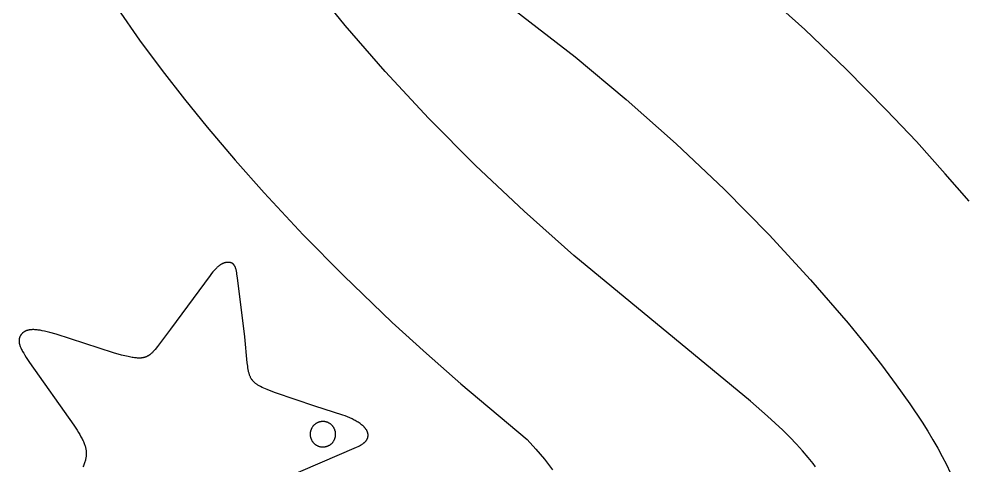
# Model space of a CAD drawing. Header units: millimetres. Extents: x -13379 to -9942, y 7 to 1157.
# Drawn here: x -11584.5 to -11285.6, y 498.3 to 638.8 of the extents above; entities that cross this region are included whole.
import ezdxf

# ---------------------------------------------------------------- set-up
doc = ezdxf.new("R2010")
doc.units = ezdxf.units.MM
doc.header["$MEASUREMENT"] = 0
doc.layers.add('SECCIONES', color=7, linetype='Continuous')
doc.layers.add('TABLERO COMPLETO', color=7, linetype='Continuous')

msp = doc.modelspace()

# ---------------------------------------------------------------- linework, layer by layer
at = {"layer": 'SECCIONES'}
msp.add_lwpolyline([(-11484.89, 508.31), (-11484.89, 508.45), (-11484.9, 508.59), (-11484.91, 508.73), (-11484.93, 508.87), (-11484.95, 509), (-11484.97, 509.14), (-11485, 509.28), (-11485.04, 509.41), (-11485.08, 509.54), (-11485.13, 509.67), (-11485.18, 509.8), (-11485.23, 509.93), (-11485.29, 510.06), (-11485.35, 510.18), (-11485.42, 510.3), (-11485.49, 510.42), (-11485.56, 510.54), (-11485.64, 510.65), (-11485.73, 510.77), (-11485.81, 510.87), (-11485.9, 510.98), (-11486, 511.08), (-11486.1, 511.18), (-11486.2, 511.27), (-11486.3, 511.37), (-11486.41, 511.45), (-11486.52, 511.54), (-11486.63, 511.62), (-11486.75, 511.69), (-11486.87, 511.77), (-11486.99, 511.83), (-11487.11, 511.9), (-11487.24, 511.96), (-11487.36, 512.01), (-11487.49, 512.06), (-11487.62, 512.11), (-11487.76, 512.15), (-11487.89, 512.19), (-11488.03, 512.22), (-11488.16, 512.25), (-11488.3, 512.27), (-11488.44, 512.29), (-11488.58, 512.3), (-11488.71, 512.31), (-11488.85, 512.31), (-11488.99, 512.31), (-11489.13, 512.31), (-11489.27, 512.3), (-11489.41, 512.28), (-11489.54, 512.26), (-11489.68, 512.23), (-11489.82, 512.2), (-11489.95, 512.17), (-11490.08, 512.13), (-11490.22, 512.09), (-11490.35, 512.04), (-11490.47, 511.99), (-11490.6, 511.93), (-11490.72, 511.87), (-11490.85, 511.8), (-11490.97, 511.73), (-11491.08, 511.66), (-11491.2, 511.58), (-11491.31, 511.5), (-11491.42, 511.41), (-11491.53, 511.32), (-11491.63, 511.23), (-11491.73, 511.13), (-11491.82, 511.03), (-11491.92, 510.93), (-11492.01, 510.82), (-11492.09, 510.71), (-11492.17, 510.6), (-11492.25, 510.48), (-11492.32, 510.36), (-11492.39, 510.24), (-11492.46, 510.12), (-11492.52, 510), (-11492.57, 509.87), (-11492.62, 509.74), (-11492.67, 509.61), (-11492.71, 509.48), (-11492.75, 509.34), (-11492.79, 509.21), (-11492.81, 509.07), (-11492.84, 508.94), (-11492.86, 508.8), (-11492.87, 508.66), (-11492.88, 508.52), (-11492.89, 508.38), (-11492.89, 508.24), (-11492.88, 508.11), (-11492.87, 507.97), (-11492.86, 507.83), (-11492.84, 507.69), (-11492.81, 507.55), (-11492.79, 507.42), (-11492.75, 507.28), (-11492.71, 507.15), (-11492.67, 507.02), (-11492.62, 506.89), (-11492.57, 506.76), (-11492.52, 506.63), (-11492.46, 506.51), (-11492.39, 506.38), (-11492.32, 506.26), (-11492.25, 506.15), (-11492.17, 506.03), (-11492.09, 505.92), (-11492.01, 505.81), (-11491.92, 505.7), (-11491.82, 505.6), (-11491.73, 505.5), (-11491.63, 505.4), (-11491.53, 505.31), (-11491.42, 505.22), (-11491.31, 505.13), (-11491.2, 505.05), (-11491.08, 504.97), (-11490.97, 504.9), (-11490.85, 504.83), (-11490.72, 504.76), (-11490.6, 504.7), (-11490.47, 504.64), (-11490.35, 504.59), (-11490.22, 504.54), (-11490.08, 504.5), (-11489.95, 504.46), (-11489.82, 504.42), (-11489.68, 504.39), (-11489.54, 504.37), (-11489.41, 504.35), (-11489.27, 504.33), (-11489.13, 504.32), (-11488.99, 504.32), (-11488.85, 504.31), (-11488.71, 504.32), (-11488.58, 504.33), (-11488.44, 504.34), (-11488.3, 504.36), (-11488.16, 504.38), (-11488.03, 504.41), (-11487.89, 504.44), (-11487.76, 504.48), (-11487.62, 504.52), (-11487.49, 504.56), (-11487.36, 504.62), (-11487.24, 504.67), (-11487.11, 504.73), (-11486.99, 504.79), (-11486.87, 504.86), (-11486.75, 504.93), (-11486.63, 505.01), (-11486.52, 505.09), (-11486.41, 505.17), (-11486.3, 505.26), (-11486.2, 505.35), (-11486.1, 505.45), (-11486, 505.55), (-11485.9, 505.65), (-11485.81, 505.75), (-11485.73, 505.86), (-11485.64, 505.97), (-11485.56, 506.09), (-11485.49, 506.2), (-11485.42, 506.32), (-11485.35, 506.45), (-11485.29, 506.57), (-11485.23, 506.7), (-11485.18, 506.82), (-11485.13, 506.95), (-11485.08, 507.08), (-11485.04, 507.22), (-11485, 507.35), (-11484.97, 507.49), (-11484.95, 507.62), (-11484.93, 507.76), (-11484.91, 507.9), (-11484.9, 508.04), (-11484.89, 508.18), (-11484.89, 508.31)], dxfattribs=at)
for points in [[(-11466.55, 671.05, 0), (-11409.55, 626.92, 0), (-11393.49, 613.56, 0), (-11377.7, 599.6, 0), (-11362.59, 585.33, 0), (-11348.44, 571, 0), (-11335.4, 556.88, 0), (-11323.59, 543.18, 0), (-11318.17, 536.56, 0), (-11313.12, 530.12, 0), (-11308.44, 523.88, 0), (-11304.16, 517.87, 0), (-11300.3, 512.09, 0), (-11298.54, 509.29, 0), (-11296.9, 506.56, 0), (-11295.37, 503.89, 0), (-11293.97, 501.29, 0), (-11292.68, 498.76, 0), (-11291.52, 496.29, 0)], [(-11333.84, 498.11, 0), (-11334.58, 499.07, 0), (-11336.14, 501.01, 0), (-11337.94, 503.11, 0), (-11339.88, 505.23, 0), (-11341.96, 507.38, 0), (-11344.17, 509.57, 0), (-11346.51, 511.78, 0), (-11348.97, 514.04, 0), (-11354.27, 518.69, 0), (-11409.89, 564.54, 0), (-11425.53, 578.39, 0), (-11440.89, 592.82, 0), (-11455.55, 607.55, 0), (-11469.26, 622.3, 0), (-11481.86, 636.82, 0), (-11493.25, 650.87, 0)], [(-11285.54, 581.57, 0), (-11293.01, 590.2, 0), (-11302.13, 600.31, 0), (-11311.47, 610.22, 0), (-11324.17, 623.04, 0), (-11337.22, 635.49, 0), (-11353.06, 649.75, 0)], [(-11553.43, 642, 0), (-11546.59, 632.23, 0), (-11539.47, 622.66, 0), (-11532.45, 613.66, 0), (-11525.26, 604.81, 0), (-11516.45, 594.42, 0), (-11507.42, 584.23, 0), (-11495.12, 571.04, 0), (-11482.45, 558.18, 0), (-11467.05, 543.45, 0), (-11456.33, 533.68, 0), (-11445.43, 524.11, 0), (-11424.62, 506.65, 0), (-11421.87, 503.64, 0), (-11420.49, 502.06, 0), (-11419.15, 500.44, 0), (-11417.86, 498.8, 0), (-11416.64, 497.15, 0)]]:
    msp.add_polyline3d(points, dxfattribs=at)
at = {"layer": 'TABLERO COMPLETO'}
for points in [[(-11491.43, 517.19), (-11503.77, 521.37), (-11505.14, 521.86), (-11506.39, 522.34), (-11506.97, 522.58), (-11507.51, 522.82), (-11508.02, 523.05), (-11508.5, 523.29), (-11508.73, 523.41), (-11508.95, 523.53), (-11509.16, 523.65), (-11509.36, 523.78), (-11509.56, 523.9), (-11509.74, 524.03), (-11509.92, 524.16), (-11510.09, 524.29), (-11510.26, 524.43), (-11510.41, 524.56), (-11510.56, 524.7), (-11510.63, 524.77), (-11510.7, 524.85), (-11510.77, 524.92), (-11510.84, 524.99), (-11510.91, 525.07), (-11510.97, 525.14), (-11511.03, 525.22), (-11511.09, 525.3), (-11511.15, 525.38), (-11511.21, 525.45), (-11511.26, 525.54), (-11511.32, 525.62), (-11511.37, 525.7), (-11511.42, 525.78), (-11511.47, 525.87), (-11511.52, 525.95), (-11511.62, 526.13), (-11511.7, 526.31), (-11511.79, 526.5), (-11511.87, 526.69), (-11511.94, 526.88), (-11512.01, 527.08), (-11512.08, 527.29), (-11512.14, 527.5), (-11512.2, 527.72), (-11512.25, 527.94), (-11512.3, 528.17), (-11512.4, 528.64), (-11512.48, 529.14), (-11512.56, 529.66), (-11512.7, 530.76), (-11513.47, 538.95), (-11515.76, 557.48), (-11515.92, 558.65), (-11516, 559.17), (-11516.05, 559.41), (-11516.09, 559.64), (-11516.14, 559.85), (-11516.19, 560.06), (-11516.25, 560.26), (-11516.31, 560.45), (-11516.34, 560.55), (-11516.37, 560.63), (-11516.4, 560.72), (-11516.44, 560.81), (-11516.47, 560.89), (-11516.51, 560.97), (-11516.55, 561.05), (-11516.59, 561.12), (-11516.63, 561.19), (-11516.67, 561.27), (-11516.71, 561.33), (-11516.76, 561.4), (-11516.8, 561.46), (-11516.85, 561.53), (-11516.9, 561.58), (-11516.95, 561.64), (-11517, 561.7), (-11517.02, 561.72), (-11517.05, 561.75), (-11517.08, 561.77), (-11517.1, 561.8), (-11517.13, 561.82), (-11517.16, 561.85), (-11517.19, 561.87), (-11517.22, 561.89), (-11517.24, 561.91), (-11517.27, 561.94), (-11517.3, 561.96), (-11517.33, 561.98), (-11517.36, 562), (-11517.39, 562.01), (-11517.42, 562.03), (-11517.45, 562.05), (-11517.49, 562.07), (-11517.52, 562.08), (-11517.55, 562.1), (-11517.58, 562.12), (-11517.61, 562.13), (-11517.65, 562.15), (-11517.71, 562.17), (-11517.78, 562.2), (-11517.85, 562.22), (-11517.92, 562.24), (-11517.99, 562.26), (-11518.06, 562.28), (-11518.14, 562.29), (-11518.21, 562.31), (-11518.29, 562.32), (-11518.36, 562.32), (-11518.44, 562.33), (-11518.52, 562.34), (-11518.59, 562.34), (-11518.67, 562.34), (-11518.75, 562.34), (-11518.83, 562.34), (-11518.91, 562.33), (-11518.99, 562.33), (-11519.08, 562.32), (-11519.16, 562.31), (-11519.24, 562.3), (-11519.32, 562.28), (-11519.41, 562.27), (-11519.49, 562.25), (-11519.57, 562.23), (-11519.66, 562.21), (-11519.74, 562.19), (-11519.83, 562.17), (-11519.91, 562.14), (-11520, 562.11), (-11520.08, 562.08), (-11520.17, 562.05), (-11520.25, 562.02), (-11520.34, 561.98), (-11520.43, 561.95), (-11520.51, 561.91), (-11520.6, 561.87), (-11520.68, 561.82), (-11520.77, 561.78), (-11520.86, 561.73), (-11520.95, 561.68), (-11521.03, 561.63), (-11521.12, 561.58), (-11521.21, 561.52), (-11521.39, 561.4), (-11521.57, 561.27), (-11521.75, 561.12), (-11521.93, 560.97), (-11522.12, 560.81), (-11522.31, 560.63), (-11522.5, 560.44), (-11522.69, 560.24), (-11522.89, 560.03), (-11523.09, 559.81), (-11523.51, 559.32), (-11523.95, 558.79), (-11524.4, 558.21), (-11536.81, 541.37), (-11540.94, 535.91), (-11541.72, 534.96), (-11542.08, 534.54), (-11542.26, 534.34), (-11542.43, 534.16), (-11542.6, 533.98), (-11542.77, 533.82), (-11542.94, 533.66), (-11543.11, 533.51), (-11543.28, 533.38), (-11543.36, 533.31), (-11543.45, 533.25), (-11543.54, 533.18), (-11543.62, 533.12), (-11543.71, 533.07), (-11543.8, 533.01), (-11543.88, 532.96), (-11543.97, 532.91), (-11544.06, 532.86), (-11544.15, 532.81), (-11544.24, 532.76), (-11544.34, 532.72), (-11544.43, 532.68), (-11544.52, 532.64), (-11544.62, 532.6), (-11544.72, 532.57), (-11544.81, 532.53), (-11544.91, 532.5), (-11545.01, 532.47), (-11545.11, 532.44), (-11545.22, 532.42), (-11545.32, 532.39), (-11545.43, 532.37), (-11545.54, 532.35), (-11545.65, 532.33), (-11545.76, 532.31), (-11545.87, 532.3), (-11545.99, 532.28), (-11546.1, 532.27), (-11546.23, 532.26), (-11546.47, 532.25), (-11546.73, 532.24), (-11547, 532.25), (-11547.28, 532.26), (-11547.58, 532.28), (-11547.89, 532.31), (-11548.22, 532.35), (-11548.57, 532.4), (-11548.94, 532.46), (-11549.33, 532.53), (-11550.2, 532.71), (-11551.17, 532.94), (-11552.26, 533.22), (-11554.81, 533.95), (-11572.86, 539.72), (-11574.85, 540.29), (-11575.71, 540.51), (-11576.49, 540.7), (-11577.21, 540.85), (-11577.87, 540.98), (-11578.48, 541.07), (-11578.77, 541.11), (-11579.05, 541.14), (-11579.32, 541.16), (-11579.58, 541.18), (-11579.83, 541.19), (-11580.07, 541.19), (-11580.31, 541.19), (-11580.53, 541.18), (-11580.75, 541.17), (-11580.97, 541.14), (-11581.17, 541.12), (-11581.27, 541.1), (-11581.37, 541.08), (-11581.47, 541.06), (-11581.57, 541.04), (-11581.66, 541.02), (-11581.75, 540.99), (-11581.84, 540.97), (-11581.93, 540.94), (-11582.02, 540.91), (-11582.11, 540.88), (-11582.2, 540.85), (-11582.28, 540.82), (-11582.36, 540.78), (-11582.44, 540.75), (-11582.52, 540.71), (-11582.6, 540.67), (-11582.68, 540.63), (-11582.75, 540.59), (-11582.83, 540.54), (-11582.9, 540.5), (-11582.97, 540.45), (-11583.04, 540.41), (-11583.11, 540.36), (-11583.18, 540.31), (-11583.25, 540.26), (-11583.31, 540.2), (-11583.37, 540.15), (-11583.44, 540.1), (-11583.5, 540.04), (-11583.55, 539.98), (-11583.61, 539.92), (-11583.67, 539.86), (-11583.72, 539.8), (-11583.77, 539.74), (-11583.83, 539.68), (-11583.87, 539.61), (-11583.92, 539.55), (-11583.97, 539.48), (-11584.01, 539.41), (-11584.06, 539.34), (-11584.1, 539.27), (-11584.14, 539.2), (-11584.18, 539.13), (-11584.21, 539.06), (-11584.25, 538.98), (-11584.28, 538.91), (-11584.31, 538.83), (-11584.34, 538.76), (-11584.36, 538.68), (-11584.39, 538.6), (-11584.41, 538.52), (-11584.43, 538.44), (-11584.45, 538.36), (-11584.47, 538.28), (-11584.48, 538.19), (-11584.49, 538.11), (-11584.5, 538.02), (-11584.51, 537.93), (-11584.52, 537.85), (-11584.52, 537.76), (-11584.52, 537.67), (-11584.52, 537.58), (-11584.52, 537.48), (-11584.51, 537.39), (-11584.5, 537.3), (-11584.49, 537.2), (-11584.48, 537.1), (-11584.46, 537), (-11584.44, 536.9), (-11584.42, 536.8), (-11584.39, 536.7), (-11584.37, 536.59), (-11584.34, 536.49), (-11584.3, 536.38), (-11584.27, 536.27), (-11584.23, 536.16), (-11584.15, 535.93), (-11584.05, 535.69), (-11583.94, 535.45), (-11583.83, 535.19), (-11583.7, 534.93), (-11583.55, 534.66), (-11583.4, 534.37), (-11583.05, 533.77), (-11582.66, 533.13), (-11582.22, 532.43), (-11581.19, 530.89), (-11567.26, 511.17), (-11566.26, 509.63), (-11565.81, 508.91), (-11565.39, 508.21), (-11565.02, 507.54), (-11564.68, 506.9), (-11564.52, 506.59), (-11564.38, 506.29), (-11564.24, 505.99), (-11564.12, 505.7), (-11564, 505.41), (-11563.9, 505.13), (-11563.8, 504.85), (-11563.72, 504.58), (-11563.64, 504.31), (-11563.57, 504.05), (-11563.52, 503.79), (-11563.47, 503.53), (-11563.43, 503.27), (-11563.4, 503.02), (-11563.37, 502.76), (-11563.36, 502.51), (-11563.35, 502.26), (-11563.35, 502.01), (-11563.37, 501.75), (-11563.38, 501.49), (-11563.41, 501.23), (-11563.45, 500.97), (-11563.5, 500.71), (-11563.55, 500.43), (-11563.62, 500.16), (-11563.69, 499.88), (-11563.78, 499.59), (-11563.88, 499.29), (-11563.98, 498.99), (-11564.11, 498.68), (-11564.24, 498.36), (-11564.39, 498.03)], [(-11501.21, 494.42), (-11478.29, 504.3), (-11477.83, 504.51), (-11477.41, 504.72), (-11477.03, 504.92), (-11476.85, 505.02), (-11476.68, 505.12), (-11476.52, 505.22), (-11476.36, 505.32), (-11476.21, 505.42), (-11476.07, 505.52), (-11475.94, 505.62), (-11475.88, 505.68), (-11475.81, 505.73), (-11475.75, 505.79), (-11475.69, 505.84), (-11475.63, 505.9), (-11475.58, 505.95), (-11475.52, 506.01), (-11475.47, 506.07), (-11475.41, 506.13), (-11475.36, 506.19), (-11475.31, 506.25), (-11475.27, 506.31), (-11475.22, 506.37), (-11475.17, 506.44), (-11475.13, 506.5), (-11475.09, 506.57), (-11475.05, 506.63), (-11475.01, 506.7), (-11474.97, 506.77), (-11474.94, 506.84), (-11474.91, 506.91), (-11474.88, 506.98), (-11474.85, 507.05), (-11474.82, 507.13), (-11474.79, 507.2), (-11474.77, 507.28), (-11474.75, 507.36), (-11474.73, 507.43), (-11474.71, 507.51), (-11474.7, 507.59), (-11474.69, 507.67), (-11474.68, 507.76), (-11474.67, 507.84), (-11474.67, 507.92), (-11474.67, 508.01), (-11474.67, 508.09), (-11474.67, 508.18), (-11474.68, 508.27), (-11474.69, 508.35), (-11474.7, 508.44), (-11474.72, 508.53), (-11474.74, 508.62), (-11474.76, 508.71), (-11474.78, 508.8), (-11474.81, 508.9), (-11474.85, 508.99), (-11474.88, 509.08), (-11474.92, 509.18), (-11474.96, 509.27), (-11475.01, 509.36), (-11475.06, 509.46), (-11475.11, 509.55), (-11475.17, 509.65), (-11475.23, 509.75), (-11475.29, 509.84), (-11475.36, 509.94), (-11475.43, 510.04), (-11475.51, 510.13), (-11475.59, 510.23), (-11475.67, 510.33), (-11475.76, 510.43), (-11475.85, 510.52), (-11475.94, 510.62), (-11476.04, 510.72), (-11476.14, 510.81), (-11476.24, 510.91), (-11476.46, 511.11), (-11476.7, 511.3), (-11476.95, 511.49), (-11477.21, 511.68), (-11477.49, 511.87), (-11477.78, 512.06), (-11478.07, 512.24), (-11478.38, 512.42), (-11478.7, 512.6), (-11479.03, 512.78), (-11479.71, 513.12), (-11480.42, 513.44), (-11481.14, 513.75), (-11481.88, 514.05), (-11482.63, 514.33), (-11491.43, 517.19)]]:
    msp.add_lwpolyline(points, dxfattribs=at)

doc.saveas('drawing.dxf')
